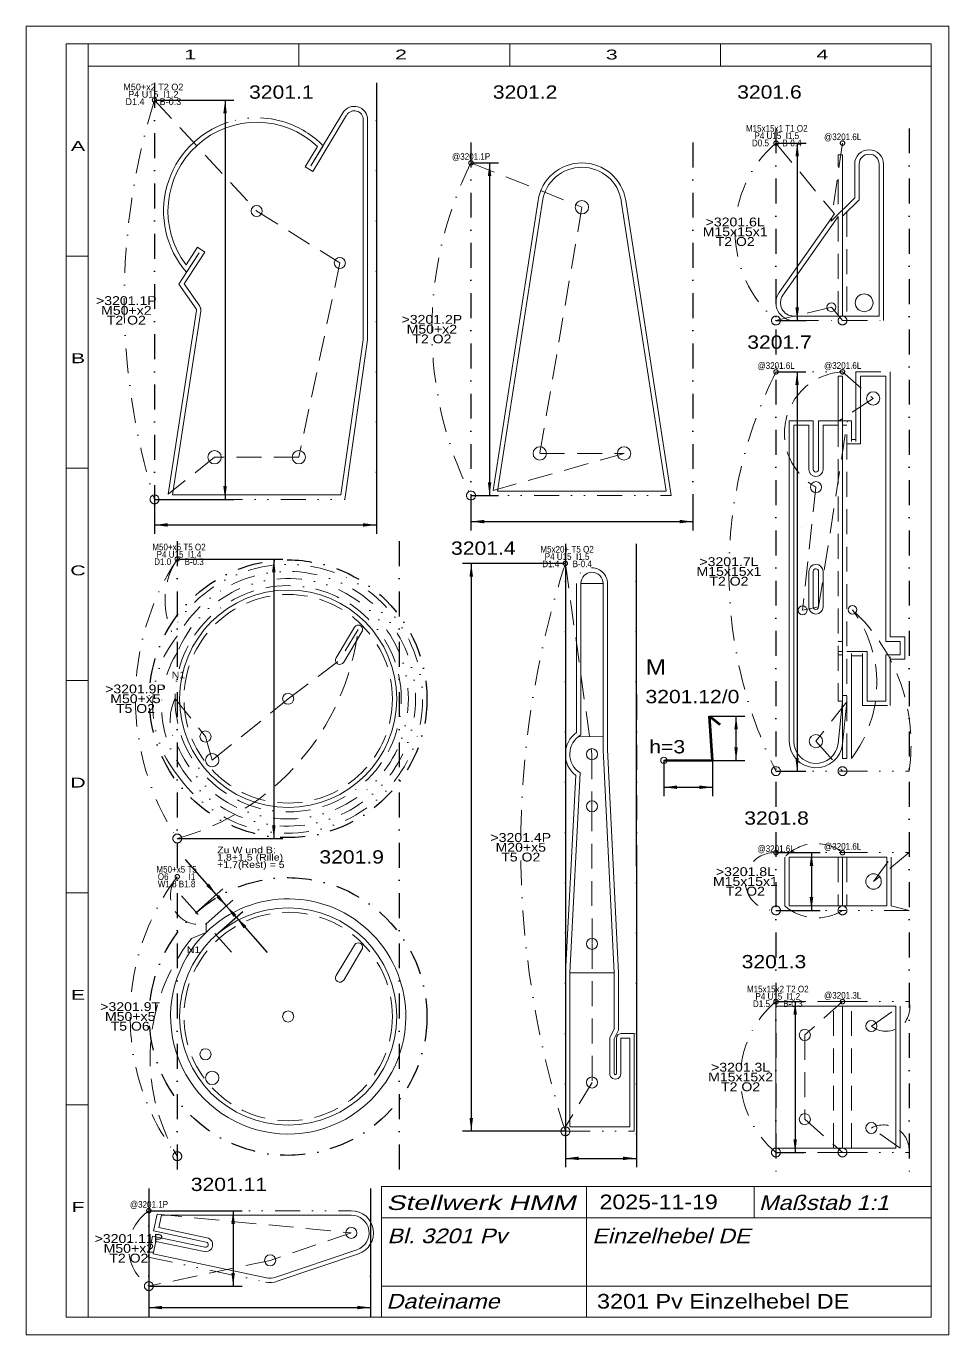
# Model space of a CAD drawing. Extents: x 1 to 449, y 1 to 296.
# Drawn here: x 1 to 209, y 1 to 296 of the extents above; entities that cross this region are included whole.
import ezdxf
from ezdxf.enums import TextEntityAlignment as Align

# ---------------------------------------------------------------- set-up
doc = ezdxf.new("R2010")
doc.units = 0
doc.header["$LTSCALE"] = 11.230064
for name, pattern in [('BORDER', [1.75, 0.5, -0.25, 0.5, -0.25, 0, -0.25]), ('DASHDOT', [1, 0.5, -0.25, 0, -0.25]), ('DASHED', [0.75, 0.5, -0.25]), ('DIVIDE', [1.25, 0.5, -0.25, 0, -0.25, 0, -0.25]), ('PHANTOM', [2.5, 1.25, -0.25, 0.25, -0.25, 0.25, -0.25])]:
    doc.linetypes.add(name, pattern=pattern)
for name, color, linetype, lineweight in [('3201_1-3HEBELBOCK', 7, 'CONTINUOUS', 18), ('3201_11 WINKELHEBEL', 190, 'CONTINUOUS', 18), ('3201_11P', 30, 'CONTINUOUS', 0), ('3201_1P', 30, 'CONTINUOUS', 0), ('3201_2P', 30, 'CONTINUOUS', 0), ('3201_3L', 30, 'CONTINUOUS', 0), ('3201_3R', 14, 'CONTINUOUS', 0), ('3201_4 HEBELEISEN', 5, 'CONTINUOUS', 18), ('3201_4P', 30, 'CONTINUOUS', 0), ('3201_6 HANDFALLE', 30, 'CONTINUOUS', 18), ('3201_6L', 30, 'CONTINUOUS', 0), ('3201_6R', 14, 'CONTINUOUS', 0), ('3201_7 HEBELKLINKE', 171, 'CONTINUOUS', 18), ('3201_7L', 30, 'CONTINUOUS', 0), ('3201_7R', 14, 'CONTINUOUS', 0), ('3201_8 HEBELSCHILDCHEN', 16, 'CONTINUOUS', 18), ('3201_8L', 30, 'CONTINUOUS', 0), ('3201_8R', 14, 'CONTINUOUS', 0), ('3201_9 HEBELROLLE', 134, 'CONTINUOUS', 18), ('3201_9P', 30, 'CONTINUOUS', 0), ('3201_9T', 14, 'CONTINUOUS', 0), ('3201__ EINZELHEBEL DE', 6, 'DASHDOT', 0), ('_TEMP', 7, 'CONTINUOUS', 50), ('BEMASSUNG', 7, 'CONTINUOUS', 25), ('BESCHRIFTUNG', 7, 'CONTINUOUS', 25), ('MASSGRENZEN', 172, 'CONTINUOUS', 25), ('MASSLINIEN', 172, 'CONTINUOUS', 25), ('MASSTEXTE', 212, 'CONTINUOUS', 25), ('MITTELLINIEN', 5, 'DASHDOT', 25), ('STANDARD', 7, 'CONTINUOUS', 0)]:
    doc.layers.add(name, color=color, linetype=linetype, lineweight=lineweight)
doc.styles.add('Arial', font='arial.ttf')

# ---------------------------------------------------------------- blocks, each defined once
blk = doc.blocks.new('D356420864')
at = {"layer": 'MASSGRENZEN'}
for points in [[(29.94, 183.57), (32.91, 183.96), (32.91, 183.18)], [(79.94, 183.57), (76.96, 183.18), (76.96, 183.96)]]:
    blk.add_solid(points, dxfattribs=at)
at = {"layer": 'MASSLINIEN', "color": 172}
for p, q in [((79.94, 278.19), (79.94, 181.57)), ((29.94, 189.33), (29.94, 181.57)), ((29.94, 183.57), (79.94, 183.57))]:
    blk.add_line(p, q, dxfattribs=at)
blk = doc.blocks.new('D334145792')
at = {"layer": 'MASSGRENZEN'}
for points in [[(101.28, 184.32), (104.25, 184.71), (104.25, 183.93)], [(151.28, 184.32), (148.3, 183.93), (148.3, 184.71)]]:
    blk.add_solid(points, dxfattribs=at)
at = {"layer": 'MASSLINIEN', "color": 172}
for p, q in [((101.28, 190.19), (101.28, 182.32)), ((151.28, 190.19), (151.28, 182.32)), ((101.28, 184.32), (151.28, 184.32))]:
    blk.add_line(p, q, dxfattribs=at)
blk = doc.blocks.new('D356563712')
at = {"layer": 'MASSGRENZEN'}
for points in [[(122.56, 40.78), (125.53, 41.17), (125.53, 40.39)], [(138.56, 40.78), (135.58, 40.39), (135.58, 41.17)]]:
    blk.add_solid(points, dxfattribs=at)
at = {"layer": 'MASSLINIEN', "color": 172}
for p, q in [((122.55, 174.33), (122.56, 38.78)), ((138.55, 174.33), (138.56, 38.78)), ((122.56, 40.78), (138.56, 40.78))]:
    blk.add_line(p, q, dxfattribs=at)
blk = doc.blocks.new('D356563456')
at = {"layer": 'MASSGRENZEN'}
for points in [[(28.66, 7.15), (31.63, 7.54), (31.63, 6.76)], [(78.66, 7.15), (75.68, 6.76), (75.68, 7.54)]]:
    blk.add_solid(points, dxfattribs=at)
at = {"layer": 'MASSLINIEN', "color": 172}
for p, q in [((28.66, 28.98), (28.66, 5.15)), ((78.66, 28.98), (78.66, 5.15)), ((28.66, 7.15), (78.66, 7.15))]:
    blk.add_line(p, q, dxfattribs=at)
blk = doc.blocks.new('D356563200')
at = {"layer": 'MASSGRENZEN'}
for points in [[(43.87, 100.22), (41.61, 102.19), (42.2, 102.71)], [(46.12, 97.67), (48.38, 95.69), (47.79, 95.18)]]:
    blk.add_solid(points, dxfattribs=at)
at = {"layer": 'MASSLINIEN', "color": 172}
for p, q in [((43.87, 100.22), (36.9, 108.12)), ((39.35, 96.23), (45.37, 101.54)), ((41.6, 93.68), (47.62, 98.99)), ((43.87, 100.22), (46.12, 97.67)), ((46.12, 97.67), (50.11, 93.14))]:
    blk.add_line(p, q, dxfattribs=at)
blk = doc.blocks.new('D356562944')
at = {"layer": 'MASSGRENZEN'}
for points in [[(46.12, 97.67), (43.86, 99.64), (44.45, 100.16)], [(48.37, 95.12), (50.63, 93.14), (50.04, 92.63)]]:
    blk.add_solid(points, dxfattribs=at)
at = {"layer": 'MASSLINIEN', "color": 172}
for p, q in [((46.12, 97.67), (42.12, 102.19)), ((41.6, 93.68), (47.62, 98.99)), ((46.12, 97.67), (48.37, 95.12)), ((43.85, 91.13), (49.87, 96.44)), ((48.37, 95.12), (55.34, 87.21))]:
    blk.add_line(p, q, dxfattribs=at)
blk = doc.blocks.new('D356562688')
at = {"layer": 'MASSGRENZEN'}
for points in [[(45.84, 279.33), (46.23, 276.35), (45.45, 276.35)], [(45.84, 189.33), (45.45, 192.31), (46.23, 192.31)]]:
    blk.add_solid(points, dxfattribs=at)
at = {"layer": 'MASSLINIEN', "color": 172}
for p, q in [((29.94, 279.33), (47.84, 279.33)), ((45.84, 279.33), (45.84, 189.33)), ((29.94, 189.33), (47.84, 189.33))]:
    blk.add_line(p, q, dxfattribs=at)
blk = doc.blocks.new('D356562432')
at = {"layer": 'MASSGRENZEN'}
for points in [[(105.47, 265.19), (105.86, 262.22), (105.08, 262.22)], [(105.47, 190.19), (105.08, 193.16), (105.86, 193.16)]]:
    blk.add_solid(points, dxfattribs=at)
at = {"layer": 'MASSLINIEN', "color": 172}
for p, q in [((101.28, 265.19), (107.47, 265.19)), ((105.47, 265.19), (105.47, 190.19)), ((101.28, 190.19), (107.47, 190.19))]:
    blk.add_line(p, q, dxfattribs=at)
blk = doc.blocks.new('D356562176')
at = {"layer": 'MASSGRENZEN'}
for points in [[(174.82, 269.63), (175.21, 266.66), (174.43, 266.66)], [(174.82, 229.64), (174.43, 232.61), (175.21, 232.61)]]:
    blk.add_solid(points, dxfattribs=at)
at = {"layer": 'MASSLINIEN', "color": 172}
for p, q in [((170.03, 269.63), (176.82, 269.63)), ((174.82, 269.63), (174.82, 229.64)), ((170.03, 229.64), (176.82, 229.64))]:
    blk.add_line(p, q, dxfattribs=at)
blk = doc.blocks.new('D356561920')
at = {"layer": 'MASSGRENZEN'}
for points in [[(174.79, 218.07), (175.18, 215.1), (174.4, 215.1)], [(174.79, 128.07), (174.4, 131.05), (175.18, 131.05)]]:
    blk.add_solid(points, dxfattribs=at)
at = {"layer": 'MASSLINIEN', "color": 172}
for p, q in [((170.03, 218.07), (176.79, 218.07)), ((174.79, 218.07), (174.79, 128.07)), ((170.03, 128.07), (176.79, 128.07))]:
    blk.add_line(p, q, dxfattribs=at)
blk = doc.blocks.new('D356561664')
at = {"layer": 'MASSGRENZEN'}
for points in [[(101.34, 174.89), (101.73, 171.91), (100.95, 171.91)], [(101.34, 46.89), (100.95, 49.86), (101.73, 49.86)]]:
    blk.add_solid(points, dxfattribs=at)
at = {"layer": 'MASSLINIEN', "color": 172}
for p, q in [((122.55, 174.89), (99.34, 174.89)), ((101.34, 174.89), (101.34, 46.89)), ((122.56, 46.89), (99.34, 46.89))]:
    blk.add_line(p, q, dxfattribs=at)
blk = doc.blocks.new('D356561408')
at = {"layer": 'MASSGRENZEN'}
for points in [[(178.03, 109.69), (178.43, 106.71), (177.64, 106.71)], [(178.03, 96.68), (177.64, 99.66), (178.43, 99.66)]]:
    blk.add_solid(points, dxfattribs=at)
at = {"layer": 'MASSLINIEN', "color": 172}
for p, q in [((170.03, 109.69), (180.03, 109.69)), ((178.03, 109.69), (178.03, 96.68)), ((170.03, 96.68), (180.03, 96.68))]:
    blk.add_line(p, q, dxfattribs=at)
blk = doc.blocks.new('D356561152')
at = {"layer": 'MASSGRENZEN'}
for points in [[(174.36, 76.11), (174.75, 73.14), (173.97, 73.14)], [(174.36, 42.11), (173.97, 45.08), (174.75, 45.08)]]:
    blk.add_solid(points, dxfattribs=at)
at = {"layer": 'MASSLINIEN', "color": 172}
for p, q in [((170.03, 76.11), (176.36, 76.11)), ((174.36, 76.11), (174.36, 42.11)), ((170.03, 42.11), (176.36, 42.11))]:
    blk.add_line(p, q, dxfattribs=at)
blk = doc.blocks.new('D356560896')
at = {"layer": 'MASSGRENZEN'}
for points in [[(56.83, 175.88), (57.22, 172.9), (56.44, 172.9)], [(56.83, 112.88), (56.44, 115.85), (57.22, 115.85)]]:
    blk.add_solid(points, dxfattribs=at)
at = {"layer": 'MASSLINIEN', "color": 172}
for p, q in [((35.06, 175.88), (58.83, 175.88)), ((56.83, 175.88), (56.83, 112.88)), ((35.06, 112.88), (58.83, 112.88))]:
    blk.add_line(p, q, dxfattribs=at)
blk = doc.blocks.new('D356560640')
at = {"layer": 'MASSGRENZEN'}
for points in [[(47.66, 28.98), (48.05, 26), (47.27, 26)], [(47.66, 11.98), (47.27, 14.95), (48.05, 14.95)]]:
    blk.add_solid(points, dxfattribs=at)
at = {"layer": 'MASSLINIEN', "color": 172}
for p, q in [((28.66, 28.98), (49.66, 28.98)), ((47.66, 28.98), (47.66, 11.98)), ((28.66, 11.98), (49.66, 11.98))]:
    blk.add_line(p, q, dxfattribs=at)
blk = doc.blocks.new('D356417536')
at = {"layer": 'MASSGRENZEN'}
for points in [[(144.75, 124.44), (147.73, 124.83), (147.73, 124.05)], [(155.76, 124.44), (152.78, 124.05), (152.78, 124.83)]]:
    blk.add_solid(points, dxfattribs=at)
at = {"layer": 'MASSLINIEN', "color": 172}
for p, q in [((144.75, 130.53), (144.75, 122.44)), ((155.76, 130.46), (155.76, 122.44)), ((144.75, 124.44), (155.76, 124.44))]:
    blk.add_line(p, q, dxfattribs=at)
blk = doc.blocks.new('D401687040')
at = {"layer": 'MASSGRENZEN'}
for points in [[(161.04, 140.45), (161.43, 137.48), (160.65, 137.48)], [(161.04, 130.46), (160.65, 133.43), (161.43, 133.43)]]:
    blk.add_solid(points, dxfattribs=at)
at = {"layer": 'MASSLINIEN', "color": 172}
for p, q in [((155.04, 140.45), (163.04, 140.45)), ((161.04, 130.46), (161.04, 140.45)), ((155.76, 130.46), (163.04, 130.46))]:
    blk.add_line(p, q, dxfattribs=at)

msp = doc.modelspace()

# ---------------------------------------------------------------- linework, layer by layer
at = {"layer": '3201_1-3HEBELBOCK'}
for p, q in [((65.6, 263.23), (73.25, 275.96)), ((76.97, 225.33), (76.97, 274.93)), ((63.89, 264.26), (66.67, 268.9)), ((65.6, 263.23), (63.89, 264.26)), ((107.28, 191.19), (117.38, 256.56)), ((145.28, 191.19), (135.17, 256.56)), ((41.28, 245.07), (36.62, 237.89)), ((39.61, 246.16), (37.05, 242.22)), ((39.61, 246.16), (41.28, 245.07)), ((36.62, 237.89), (40.12, 232.87)), ((33.97, 190.33), (40.37, 231.78)), ((71.97, 190.33), (76.97, 225.33)), ((33.97, 190.33), (71.97, 190.33)), ((107.28, 191.19), (145.28, 191.19)), ((170.03, 43.11), (170.03, 75.11)), ((170.03, 75.11), (197.03, 75.11)), ((185.03, 43.11), (185.03, 75.11)), ((197.03, 43.11), (197.03, 75.11)), ((197.03, 43.11), (170.03, 43.11))]:
    msp.add_line(p, q, dxfattribs=at)
at = {"layer": '3201_1-3HEBELBOCK', "linetype": 'DASHED'}
for p, q in [((183.03, 43.11), (183.03, 75.11)), ((187.03, 43.11), (187.03, 75.11))]:
    msp.add_line(p, q, dxfattribs=at)
at = {"layer": '3201_1-3HEBELBOCK'}
for centre, radius, start, end in [((74.97, 274.93), 2, 0, 149.0006), ((52.97, 254.33), 20, 46.7308, 217.276), ((126.28, 255.19), 9, 8.7872, 171.2128), ((38.89, 232.01), 1.5, 351.2128, 394.8609)]:
    msp.add_arc(centre, radius, start, end, dxfattribs=at)
at = {"layer": '3201_11 WINKELHEBEL'}
for p, q in [((30.91, 25.2), (31.5, 27.98)), ((31.5, 27.98), (74.3, 27.98)), ((30.91, 25.2), (41.76, 22.9)), ((29.66, 19.29), (30.24, 22.07)), ((30.24, 22.07), (41.1, 19.77)), ((29.66, 19.29), (55.17, 13.88)), ((57.28, 14), (75.58, 20.19))]:
    msp.add_line(p, q, dxfattribs=at)
for centre, radius, start, end in [((74.3, 23.98), 4, 288.6701, 450), ((41.43, 21.33), 1.6, 258.0237, 438.0237), ((56, 17.79), 4, 258.0237, 288.6701)]:
    msp.add_arc(centre, radius, start, end, dxfattribs=at)
at = {"layer": '3201_11P', "linetype": 'DIVIDE'}
for p, q in [((28.66, 28.98), (74.3, 28.98)), ((28.47, 18.52), (54.96, 12.9))]:
    msp.add_line(p, q, dxfattribs=at)
at = {"layer": '3201_11P'}
for p, q in [((29.72, 24.43), (30.52, 28.19)), ((29.72, 24.43), (41.55, 21.92)), ((28.47, 18.52), (29.47, 23.25)), ((29.47, 23.25), (41.3, 20.74)), ((57.6, 13.06), (75.9, 19.24))]:
    msp.add_line(p, q, dxfattribs=at)
at = {"layer": '3201_11P', "linetype": 'DASHED'}
for p, q in [((30.52, 28.19), (74.3, 23.98)), ((74.3, 23.98), (56, 17.79)), ((56, 17.79), (28.66, 11.98))]:
    msp.add_line(p, q, dxfattribs=at)
at = {"layer": '3201_11P', "linetype": 'PHANTOM'}
for centre, radius in [((28.66, 28.98), 0.5), ((28.66, 11.98), 1)]:
    msp.add_circle(centre, radius, dxfattribs=at)
at = {"layer": '3201_11P'}
for centre in [(74.3, 23.98), (56, 17.79)]:
    msp.add_circle(centre, 1.25, dxfattribs=at)
for centre, radius, start, end in [((74.3, 23.98), 5, 288.6701, 450), ((41.43, 21.33), 0.6, 258.0237, 438.0237), ((56, 17.79), 5, 258.0237, 288.6701)]:
    msp.add_arc(centre, radius, start, end, dxfattribs=at)
at = {"layer": '3201_1P', "linetype": 'DASHED'}
for p, q in [((29.94, 279.33), (52.97, 254.33)), ((52.97, 254.33), (71.71, 242.62)), ((71.71, 242.62), (62.47, 198.83)), ((43.47, 198.83), (32.98, 190.49)), ((62.47, 198.83), (43.47, 198.83))]:
    msp.add_line(p, q, dxfattribs=at)
at = {"layer": '3201_1P'}
for p, q in [((65.19, 264.49), (72.39, 276.48)), ((77.97, 225.26), (77.97, 274.93)), ((39.97, 244.88), (35.42, 237.87)), ((35.42, 237.87), (39.3, 232.29)), ((32.98, 190.49), (39.38, 231.93)), ((72.83, 189.33), (77.97, 225.26))]:
    msp.add_line(p, q, dxfattribs=at)
at = {"layer": '3201_1P', "color": 5}
for p, q in [((65.19, 264.49), (67.94, 269.06)), ((39.97, 244.88), (37.14, 240.53))]:
    msp.add_line(p, q, dxfattribs=at)
at = {"layer": '3201_1P', "linetype": 'DIVIDE'}
msp.add_line((29.94, 189.33), (72.83, 189.33), dxfattribs=at)
at = {"layer": '3201_1P', "linetype": 'PHANTOM'}
for centre, radius in [((29.94, 279.33), 0.5), ((29.94, 189.33), 1)]:
    msp.add_circle(centre, radius, dxfattribs=at)
at = {"layer": '3201_1P'}
for centre, radius in [((52.97, 254.33), 1.25), ((71.71, 242.62), 1.25), ((43.47, 198.83), 1.5), ((62.47, 198.83), 1.5)]:
    msp.add_circle(centre, radius, dxfattribs=at)
for centre, radius, start, end in [((74.97, 274.93), 3, 0, 149.0006), ((52.97, 254.33), 21, 107.7528, 221.1095), ((52.97, 254.33), 21, 44.5231, 72.2472)]:
    msp.add_arc(centre, radius, start, end, dxfattribs=at)
at = {"layer": '3201_1P', "linetype": 'DIVIDE'}
msp.add_arc((52.97, 254.33), 21, 72.2472, 107.7528, dxfattribs=at)
at = {"layer": '3201_1P', "linetype": 'DASHED'}
msp.add_arc((38.89, 232.01), 0.5, 351.2128, 394.8609, dxfattribs=at)
at = {"layer": '3201_2P', "linetype": 'DASHED'}
for p, q in [((101.28, 265.19), (126.28, 255.19)), ((126.28, 255.19), (116.78, 199.69)), ((135.78, 199.69), (106.29, 191.34)), ((116.78, 199.69), (135.78, 199.69))]:
    msp.add_line(p, q, dxfattribs=at)
at = {"layer": '3201_2P'}
for p, q in [((106.29, 191.34), (116.39, 256.72)), ((146.44, 190.19), (136.16, 256.72))]:
    msp.add_line(p, q, dxfattribs=at)
at = {"layer": '3201_2P', "linetype": 'DIVIDE'}
msp.add_line((101.28, 190.19), (146.44, 190.19), dxfattribs=at)
at = {"layer": '3201_2P', "linetype": 'PHANTOM'}
for centre, radius in [((101.28, 265.19), 0.5), ((101.28, 190.19), 1)]:
    msp.add_circle(centre, radius, dxfattribs=at)
at = {"layer": '3201_2P'}
for centre in [(126.28, 255.19), (116.78, 199.69), (135.78, 199.69)]:
    msp.add_circle(centre, 1.5, dxfattribs=at)
msp.add_arc((126.28, 255.19), 10, 8.7872, 171.2128, dxfattribs=at)
at = {"layer": '3201_3L', "linetype": 'DIVIDE'}
for p, q in [((185.03, 76.11), (170.03, 76.11)), ((185.03, 42.11), (170.03, 42.11))]:
    msp.add_line(p, q, dxfattribs=at)
at = {"layer": '3201_3L', "linetype": 'DASHED'}
for p, q in [((185.03, 76.11), (176.53, 68.61)), ((176.53, 68.61), (176.53, 49.61)), ((176.53, 49.61), (185.03, 42.11))]:
    msp.add_line(p, q, dxfattribs=at)
at = {"layer": '3201_3L', "linetype": 'PHANTOM'}
for centre, radius in [((170.03, 76.11), 0.5), ((170.03, 42.11), 1)]:
    msp.add_circle(centre, radius, dxfattribs=at)
at = {"layer": '3201_3L'}
for centre in [(176.53, 68.61), (176.53, 49.61)]:
    msp.add_circle(centre, 1.25, dxfattribs=at)
at = {"layer": '3201_3R', "linetype": 'DIVIDE'}
for p, q in [((185.03, 76.11), (200.03, 76.11)), ((185.03, 42.11), (200.03, 42.11))]:
    msp.add_line(p, q, dxfattribs=at)
at = {"layer": '3201_3R', "linetype": 'DASHED'}
for p, q in [((191.53, 70.61), (198.03, 75.11)), ((198.03, 43.11), (191.53, 47.61))]:
    msp.add_line(p, q, dxfattribs=at)
at = {"layer": '3201_3R'}
msp.add_line((198.03, 43.11), (198.03, 75.11), dxfattribs=at)
at = {"layer": '3201_3R', "linetype": 'PHANTOM'}
for centre, radius in [((185.03, 76.11), 0.5), ((185.03, 42.11), 1)]:
    msp.add_circle(centre, radius, dxfattribs=at)
at = {"layer": '3201_3R'}
for centre in [(191.53, 70.61), (191.53, 47.61)]:
    msp.add_circle(centre, 1.25, dxfattribs=at)
at = {"layer": '3201_3R', "linetype": 'DASHED'}
for centre, radius, start, end in [((194.88, 74.75), 5.33, 231.0781, 374.7324), ((194.3, 42.56), 5.76, 355.5186, 478.671)]:
    msp.add_arc(centre, radius, start, end, dxfattribs=at)
at = {"layer": '3201_4 HEBELEISEN'}
for p, q in [((126.05, 136.22), (126.05, 170.39)), ((126.05, 170.39), (131.05, 170.39)), ((131.05, 132.89), (131.05, 170.39)), ((131.05, 135.89), (125.42, 135.78)), ((131.05, 132.89), (133.56, 82.57)), ((125.9, 127.65), (123.56, 82.57)), ((123.56, 82.57), (133.56, 82.57)), ((123.56, 47.89), (123.56, 82.57)), ((133.56, 82.57), (133.56, 69.9)), ((132.56, 67.89), (132.56, 59.89)), ((133.56, 69.9), (132.66, 68.19)), ((135.06, 67.89), (135.06, 59.89)), ((135.06, 67.89), (137.06, 67.89)), ((137.06, 67.89), (137.06, 47.89)), ((123.56, 47.89), (137.06, 47.89))]:
    msp.add_line(p, q, dxfattribs=at)
for centre, radius, start, end in [((128.55, 170.39), 2.5, 0.0006, 180.0006), ((128.55, 131.89), 5, 120.0006, 237.992), ((133.56, 67.72), 1.01, 152.2417, 170.4356), ((133.81, 59.89), 1.25, 180.0006, 360.0006)]:
    msp.add_arc(centre, radius, start, end, dxfattribs=at)
at = {"layer": '3201_4P', "linetype": 'DASHED'}
for p, q in [((122.55, 174.89), (128.55, 131.89)), ((128.55, 131.89), (128.55, 120.14)), ((128.55, 120.14), (128.56, 89.14)), ((128.56, 89.14), (128.56, 57.89)), ((128.56, 57.89), (122.56, 47.89))]:
    msp.add_line(p, q, dxfattribs=at)
at = {"layer": '3201_4P'}
for p, q in [((125.05, 136.76), (125.05, 170.39)), ((132.05, 132.92), (132.05, 170.39)), ((132.05, 132.92), (134.56, 82.59)), ((124.88, 127.15), (122.56, 82.59)), ((122.56, 47.89), (122.56, 82.59)), ((134.56, 82.59), (134.56, 69.65)), ((134.56, 69.65), (133.56, 67.75)), ((134.06, 67.89), (134.06, 59.89)), ((135.06, 68.89), (138.06, 68.89)), ((138.06, 68.89), (138.06, 46.89)), ((133.56, 67.75), (133.56, 59.89))]:
    msp.add_line(p, q, dxfattribs=at)
at = {"layer": '3201_4P', "linetype": 'DIVIDE'}
msp.add_line((122.56, 46.89), (138.06, 46.89), dxfattribs=at)
at = {"layer": '3201_4P', "linetype": 'PHANTOM'}
for centre, radius in [((122.55, 174.89), 0.5), ((122.56, 46.89), 1)]:
    msp.add_circle(centre, radius, dxfattribs=at)
at = {"layer": '3201_4P'}
for centre in [(128.55, 131.89), (128.55, 120.14), (128.56, 89.14), (128.56, 57.89)]:
    msp.add_circle(centre, 1.25, dxfattribs=at)
at = {"layer": '3201_4P', "linetype": 'DIVIDE'}
msp.add_arc((128.55, 170.39), 3.5, 0.0006, 180.0006, dxfattribs=at)
at = {"layer": '3201_4P'}
for centre, radius, start, end in [((128.55, 131.89), 6, 125.6859, 232.1975), ((135.06, 67.89), 1, 90.0006, 180.0006), ((133.81, 59.89), 0.25, 180.0006, 360.0006)]:
    msp.add_arc(centre, radius, start, end, dxfattribs=at)
at = {"layer": '3201_6 HANDFALLE', "linetype": 'DASHED'}
for p, q in [((184.03, 230.64), (184.04, 266.96)), ((186.03, 254.14), (186.03, 230.64))]:
    msp.add_line(p, q, dxfattribs=at)
at = {"layer": '3201_6 HANDFALLE'}
for p, q in [((184.04, 266.96), (185.03, 266.96)), ((185.03, 266.96), (185.03, 230.64)), ((188.78, 264.89), (188.78, 256.89)), ((193.28, 264.89), (193.28, 230.64)), ((185.03, 253.14), (188.78, 256.89)), ((171.58, 235.36), (184.03, 253.08)), ((185.03, 253.14), (185.03, 230.64)), ((174.03, 230.64), (185.03, 230.64)), ((185.03, 230.64), (193.28, 230.64))]:
    msp.add_line(p, q, dxfattribs=at)
msp.add_circle((189.91, 233.64), 2, dxfattribs=at)
for centre, radius, start, end in [((191.03, 264.89), 2.25, 0, 180), ((174.03, 233.64), 3, 144.9003, 269.9945)]:
    msp.add_arc(centre, radius, start, end, dxfattribs=at)
at = {"layer": '3201_6L', "linetype": 'DASHED'}
for p, q in [((170.03, 269.63), (183.22, 253.66)), ((182.53, 232.64), (170.03, 229.64)), ((185.03, 229.64), (182.53, 232.64))]:
    msp.add_line(p, q, dxfattribs=at)
at = {"layer": '3201_6L'}
msp.add_line((170.76, 235.94), (183.22, 253.66), dxfattribs=at)
at = {"layer": '3201_6L', "linetype": 'DIVIDE'}
msp.add_line((174.03, 229.64), (185.03, 229.64), dxfattribs=at)
at = {"layer": '3201_6L', "linetype": 'PHANTOM'}
for centre, radius in [((170.03, 269.63), 0.5), ((170.03, 229.64), 1)]:
    msp.add_circle(centre, radius, dxfattribs=at)
at = {"layer": '3201_6L'}
msp.add_circle((182.53, 232.64), 1, dxfattribs=at)
msp.add_arc((174.03, 233.64), 4, 144.9003, 269.9945, dxfattribs=at)
at = {"layer": '3201_6R', "linetype": 'DASHED'}
msp.add_line((185.03, 269.63), (182.49, 252.01), dxfattribs=at)
at = {"layer": '3201_6R'}
for p, q in [((187.78, 264.89), (187.78, 257.3)), ((194.28, 264.89), (194.28, 229.64)), ((182.49, 252.01), (187.78, 257.3))]:
    msp.add_line(p, q, dxfattribs=at)
at = {"layer": '3201_6R', "linetype": 'DIVIDE'}
msp.add_line((185.03, 229.64), (194.28, 229.64), dxfattribs=at)
at = {"layer": '3201_6R', "linetype": 'PHANTOM'}
for centre, radius in [((185.03, 269.63), 0.5), ((185.03, 229.64), 1)]:
    msp.add_circle(centre, radius, dxfattribs=at)
at = {"layer": '3201_6R'}
msp.add_arc((191.03, 264.89), 3.25, 0, 180, dxfattribs=at)
at = {"layer": '3201_7 HEBELKLINKE'}
for p, q in [((184.03, 217.07), (185.03, 217.07)), ((184.03, 206.82), (184.03, 217.07)), ((185.03, 143.83), (185.03, 217.07)), ((189.06, 201.85), (189.06, 217.07)), ((189.06, 217.07), (194.81, 217.07)), ((194.81, 157.32), (194.81, 217.07)), ((177.44, 206.07), (174.03, 206.07)), ((174.03, 206.07), (174.03, 134.83)), ((177.44, 196.08), (177.44, 206.07)), ((180.64, 206.07), (184.03, 206.07)), ((180.64, 196.08), (180.64, 206.07)), ((185.03, 206.07), (185.03, 130.94)), ((186.03, 206.07), (185.03, 206.07)), ((189.06, 201.85), (186.03, 201.85)), ((177.44, 165.08), (177.44, 173.08)), ((180.64, 173.08), (180.64, 165.08)), ((194.81, 157.32), (198.06, 157.32)), ((198.06, 157.32), (198.06, 154.32)), ((184.03, 155.07), (185.03, 155.07)), ((186.03, 155.07), (190.56, 155.07)), ((190.56, 143.86), (190.56, 155.07)), ((194.81, 143.86), (194.81, 154.32)), ((198.06, 154.32), (194.81, 154.32)), ((185.03, 145.09), (186.03, 145.09)), ((185.03, 143.83), (184.02, 134.3)), ((190.56, 143.86), (194.81, 143.86)), ((185.03, 130.94), (186.03, 130.94))]:
    msp.add_line(p, q, dxfattribs=at)
at = {"layer": '3201_7 HEBELKLINKE', "linetype": 'DASHED'}
for p, q in [((184.03, 206.82), (184.03, 143.83)), ((186.03, 130.94), (186.03, 206.07)), ((184.03, 157.32), (185.03, 157.32)), ((184.03, 154.32), (185.03, 154.32)), ((184.03, 143.83), (185.03, 143.83))]:
    msp.add_line(p, q, dxfattribs=at)
at = {"layer": '3201_7 HEBELKLINKE', "color": 175, "lineweight": 100}
for p, q in [((155.76, 130.46), (155.04, 140.45)), ((155.04, 140.45), (157.39, 138.55)), ((144.96, 130.53), (155.76, 130.46))]:
    msp.add_line(p, q, dxfattribs=at)
at = {"layer": '3201_7 HEBELKLINKE'}
msp.add_circle((144.75, 130.53), 0.7, dxfattribs=at)
for centre, radius, start, end in [((179.04, 196.08), 1.6, 179.9712, 359.9712), ((180.04, 185.83), 5, 213.805, 213.8092), ((179.04, 173.08), 1.6, 0.03, 180.03), ((179.04, 165.08), 1.6, 180.03, 360.03), ((179.04, 134.83), 5.01, 180.0006, 353.915)]:
    msp.add_arc(centre, radius, start, end, dxfattribs=at)
at = {"layer": '3201_7L', "linetype": 'DIVIDE'}
for p, q in [((170.03, 218.07), (185.03, 218.07)), ((170.03, 128.07), (185.03, 128.07))]:
    msp.add_line(p, q, dxfattribs=at)
at = {"layer": '3201_7L'}
for p, q in [((173.03, 207.07), (173.03, 134.83)), ((178.44, 207.07), (173.03, 207.07)), ((178.44, 196.08), (178.44, 207.07)), ((179.64, 196.08), (179.64, 207.07)), ((179.64, 207.07), (186.14, 207.07)), ((178.44, 165.08), (178.44, 173.13)), ((179.64, 173.08), (179.64, 165.08)), ((186.03, 143.72), (185.01, 134.19))]:
    msp.add_line(p, q, dxfattribs=at)
at = {"layer": '3201_7L', "linetype": 'DASHED'}
for p, q in [((179.64, 165.08), (186.14, 207.07)), ((179.04, 192.08), (176.03, 164.33)), ((176.03, 164.33), (179.64, 165.08)), ((186.03, 143.72), (179.04, 134.83)), ((179.04, 134.83), (185.03, 128.07))]:
    msp.add_line(p, q, dxfattribs=at)
at = {"layer": '3201_7L', "linetype": 'PHANTOM'}
for centre, radius in [((170.03, 218.07), 0.5), ((170.03, 128.07), 1)]:
    msp.add_circle(centre, radius, dxfattribs=at)
at = {"layer": '3201_7L'}
for centre, radius in [((179.04, 192.08), 1.25), ((176.03, 164.33), 1), ((179.04, 134.83), 1.5)]:
    msp.add_circle(centre, radius, dxfattribs=at)
at = {"layer": '3201_7L', "linetype": 'DASHED'}
msp.add_arc((185.84, 204.2), 13.9, 93.3169, 240.7067, dxfattribs=at)
at = {"layer": '3201_7L'}
for centre, radius, start, end in [((179.04, 196.08), 0.6, 179.9712, 359.9712), ((179.04, 173.08), 0.6, 0.0006, 174.6687), ((179.04, 165.08), 0.6, 180.1034, 360.1034), ((179.04, 134.83), 6.01, 180.0006, 353.915)]:
    msp.add_arc(centre, radius, start, end, dxfattribs=at)
at = {"layer": '3201_7R', "linetype": 'DASHED'}
for p, q in [((185.03, 218.07), (191.94, 212.08)), ((191.94, 212.08), (184.31, 207.07))]:
    msp.add_line(p, q, dxfattribs=at)
at = {"layer": '3201_7R'}
for p, q in [((188.06, 202.35), (188.06, 218.07)), ((195.81, 158.32), (195.81, 218.07)), ((187.03, 207.07), (184.31, 207.07)), ((187.03, 202.35), (187.03, 207.07)), ((188.06, 202.85), (187.03, 202.85)), ((195.81, 158.32), (199.06, 158.32)), ((199.06, 158.32), (199.06, 153.32)), ((187.03, 130.94), (187.03, 154.57)), ((187.03, 154.07), (189.56, 154.07)), ((189.56, 142.86), (189.56, 154.57)), ((195.81, 142.86), (195.81, 153.82)), ((199.06, 153.32), (195.81, 153.32))]:
    msp.add_line(p, q, dxfattribs=at)
at = {"layer": '3201_7R', "linetype": 'DIVIDE'}
for p, q in [((188.06, 218.07), (195.81, 218.07)), ((189.56, 142.86), (195.81, 142.86)), ((185.03, 128.07), (200.03, 128.07))]:
    msp.add_line(p, q, dxfattribs=at)
at = {"layer": '3201_7R', "color": 5}
for p, q in [((187.03, 202.35), (187.03, 202.85)), ((188.06, 202.35), (188.06, 202.85)), ((187.03, 154.07), (187.03, 154.57)), ((189.56, 154.07), (189.56, 154.57)), ((195.81, 153.32), (195.81, 153.82))]:
    msp.add_line(p, q, dxfattribs=at)
at = {"layer": '3201_7R', "linetype": 'PHANTOM'}
for centre, radius in [((185.03, 218.07), 0.5), ((185.03, 128.07), 1)]:
    msp.add_circle(centre, radius, dxfattribs=at)
at = {"layer": '3201_7R'}
for centre, radius in [((191.94, 212.08), 1.5), ((187.28, 164.43), 1)]:
    msp.add_circle(centre, radius, dxfattribs=at)
at = {"layer": '3201_7R', "linetype": 'DASHED'}
for centre, radius, start, end in [((164.9, 147.85), 27.86, 322.623, 396.5217), ((159.11, 134.13), 41.37, 351.5762, 407.0748)]:
    msp.add_arc(centre, radius, start, end, dxfattribs=at)
at = {"layer": '3201_8 HEBELSCHILDCHEN'}
for p, q in [((173.03, 108.69), (173.03, 97.68)), ((185.03, 108.69), (173.03, 108.69)), ((185.03, 108.69), (195.03, 108.69)), ((185.03, 97.68), (185.03, 108.69)), ((195.03, 108.69), (195.03, 97.68)), ((173.03, 97.68), (185.03, 97.68)), ((195.03, 97.68), (185.03, 97.68))]:
    msp.add_line(p, q, dxfattribs=at)
at = {"layer": '3201_8 HEBELSCHILDCHEN', "linetype": 'DASHED'}
for p, q in [((184.03, 108.69), (184.03, 97.68)), ((186.03, 108.69), (186.03, 97.68))]:
    msp.add_line(p, q, dxfattribs=at)
at = {"layer": '3201_8L', "linetype": 'DIVIDE'}
for p, q in [((170.03, 109.69), (185.03, 109.69)), ((170.03, 96.68), (185.03, 96.68))]:
    msp.add_line(p, q, dxfattribs=at)
at = {"layer": '3201_8L'}
msp.add_line((172.03, 108.69), (172.03, 97.68), dxfattribs=at)
at = {"layer": '3201_8L', "linetype": 'PHANTOM'}
for centre, radius in [((170.03, 109.69), 0.5), ((170.03, 96.68), 1)]:
    msp.add_circle(centre, radius, dxfattribs=at)
at = {"layer": '3201_8L', "linetype": 'DASHED'}
for centre, radius, start, end in [((179.08, 102.11), 9.63, 51.8171, 136.9803), ((179.2, 105.82), 10.84, 228.6285, 302.5741)]:
    msp.add_arc(centre, radius, start, end, dxfattribs=at)
at = {"layer": '3201_8R', "linetype": 'DIVIDE'}
for p, q in [((185.03, 109.69), (200.03, 109.69)), ((200.03, 96.68), (185.03, 96.68))]:
    msp.add_line(p, q, dxfattribs=at)
at = {"layer": '3201_8R', "linetype": 'DASHED'}
for p, q in [((200.03, 109.69), (192.03, 103.19)), ((192.03, 103.19), (196.03, 108.69)), ((196.03, 97.68), (200.03, 96.68))]:
    msp.add_line(p, q, dxfattribs=at)
at = {"layer": '3201_8R'}
msp.add_line((196.03, 108.69), (196.03, 97.68), dxfattribs=at)
at = {"layer": '3201_8R', "linetype": 'PHANTOM'}
for centre, radius in [((185.03, 109.69), 0.5), ((185.03, 96.68), 1)]:
    msp.add_circle(centre, radius, dxfattribs=at)
at = {"layer": '3201_8R'}
msp.add_circle((192.03, 103.19), 1.75, dxfattribs=at)
at = {"layer": '3201_9 HEBELROLLE'}
for p, q in [((74.98, 160.49), (70.86, 153.63)), ((76.7, 159.46), (72.58, 152.6)), ((74.98, 88.87), (70.86, 82.01)), ((76.7, 87.84), (72.58, 80.98))]:
    msp.add_line(p, q, dxfattribs=at)
for centre, radius in [((60.06, 144.38), 24.5), ((60.06, 72.76), 24.5), ((60.06, 72.76), 1.25), ((41.42, 64.25), 1.25), ((42.95, 58.92), 1.5)]:
    msp.add_circle(centre, radius, dxfattribs=at)
at = {"layer": '3201_9 HEBELROLLE', "linetype": 'DASHED'}
for centre in [(60.06, 144.38), (60.06, 72.76)]:
    msp.add_circle(centre, 23.5, dxfattribs=at)
at = {"layer": '3201_9 HEBELROLLE'}
for centre, start, end in [((75.84, 159.98), 328.9765, 509.0247), ((71.72, 153.12), 149.0247, 328.9765), ((75.84, 88.35), 328.9765, 509.0247), ((71.72, 81.5), 149.0247, 328.9765)]:
    msp.add_arc(centre, 1, start, end, dxfattribs=at)
at = {"layer": '3201_9P', "linetype": 'DIVIDE'}
msp.add_line((75.84, 159.98), (71.72, 153.12), dxfattribs=at)
at = {"layer": '3201_9P', "linetype": 'DASHED'}
for p, q in [((60.06, 144.38), (71.72, 153.12)), ((34.56, 144.38), (41.42, 135.87)), ((42.95, 130.54), (60.06, 144.38)), ((41.42, 135.87), (42.95, 130.54))]:
    msp.add_line(p, q, dxfattribs=at)
at = {"layer": '3201_9P', "linetype": 'PHANTOM'}
for centre, radius in [((35.06, 175.88), 0.5), ((35.06, 112.88), 1)]:
    msp.add_circle(centre, radius, dxfattribs=at)
at = {"layer": '3201_9P'}
for centre, radius in [((60.06, 144.38), 1.25), ((41.42, 135.87), 1.25), ((42.95, 130.54), 1.5)]:
    msp.add_circle(centre, radius, dxfattribs=at)
at = {"layer": '3201_9P', "linetype": 'DASHED'}
for centre, radius, start, end in [((49.53, 166.53), 17.23, 147.1279, 204.0787), ((20.26, 166.89), 56, 285.3186, 352.9086)]:
    msp.add_arc(centre, radius, start, end, dxfattribs=at)
at = {"layer": '3201_9P', "linetype": 'DIVIDE'}
for centre, radius, start, end in [((60.06, 144.38), 30.3, 214.4031, 510.0722), ((60.06, 144.38), 28.7, 209.4156, 510.5844), ((60.06, 144.38), 27.1, 202.7043, 517.2957), ((54.24, 142.87), 24.73, 140.8745, 219.1255), ((54.72, 142.56), 23.18, 148.0243, 211.9757), ((44.55, 139.61), 11.08, 154.5225, 210.951)]:
    msp.add_arc(centre, radius, start, end, dxfattribs=at)
at = {"layer": '3201_9P', "linetype": 'BORDER'}
msp.add_arc((60.06, 144.38), 25.5, 0, 180, dxfattribs=at)
at = {"layer": '3201_9P', "color": 14, "linetype": 'BORDER'}
msp.add_arc((60.06, 144.38), 25.5, 180, 360, dxfattribs=at)
at = {"layer": '3201_9T'}
for p, q in [((41.55, 91.72), (38.25, 90.32)), ((41.6, 93.68), (41.55, 91.72))]:
    msp.add_line(p, q, dxfattribs=at)
at = {"layer": '3201_9T', "linetype": 'PHANTOM'}
for centre, radius in [((35.06, 104.26), 0.5), ((35.06, 41.26), 1)]:
    msp.add_circle(centre, radius, dxfattribs=at)
at = {"layer": '3201_9T', "linetype": 'DASHED'}
for centre, radius, start, end in [((40.05, 100.03), 6.54, 139.7505, 283.7498), ((72.33, 63.47), 43.39, 141.7708, 210.786)]:
    msp.add_arc(centre, radius, start, end, dxfattribs=at)
at = {"layer": '3201_9T'}
msp.add_arc((60.08, 72.78), 26.5, 314.3632, 494.3632, dxfattribs=at)
at = {"layer": '3201_9T', "color": 11}
msp.add_arc((60.06, 72.76), 26.5, 134.2936, 314.4327, dxfattribs=at)
at = {"layer": '3201__ EINZELHEBEL DE'}
for centre, radius, start, end in [((174.65, 234.33), 151.55, 162.7278, 197.2722), ((187.17, 249.64), 26.34, 130.5938, 229.4062), ((176.63, 227.69), 84.17, 153.5427, 206.4573), ((260.19, 173.07), 100.76, 153.4728, 206.5272), ((83.03, 144.38), 57.39, 146.7096, 213.2904), ((321.13, 110.89), 208.64, 162.1374, 197.8638), ((169.65, 103.19), 6.51, 86.6349, 273.3651), ((76.54, 72.76), 52.09, 142.7898, 217.2102), ((184.16, 59.11), 22.11, 129.7317, 230.2683), ((34.42, 20.48), 10.27, 124.1539, 235.8461)]:
    msp.add_arc(centre, radius, start, end, dxfattribs=at)
at = {"layer": '_TEMP', "lineweight": 0}
for p, q in [((81.11, 34.4), (205, 34.4)), ((81.11, 34.4), (81.11, 5)), ((127.31, 34.4), (127.31, 5)), ((165.11, 34.4), (165.11, 27.4)), ((81.11, 27.4), (205, 27.4)), ((81.11, 12), (205, 12))]:
    msp.add_line(p, q, dxfattribs=at)
at = {"layer": 'MITTELLINIEN'}
for p, q in [((29.94, 283.19), (29.94, 184.33)), ((79.94, 283.19), (79.94, 184.33)), ((170.03, 272.96), (170.03, 37.11)), ((200.03, 272.96), (200.03, 37.11)), ((101.28, 269.79), (101.28, 185.19)), ((151.28, 269.79), (151.28, 185.19)), ((35.06, 179.88), (35.06, 37.26)), ((85.06, 179.88), (85.06, 36.89)), ((122.55, 179.33), (122.56, 41.89)), ((138.55, 179.33), (138.56, 41.89)), ((36.04, 99.98), (47.82, 86.63)), ((28.66, 33.98), (28.66, 6.58)), ((78.66, 33.98), (78.66, 6.58))]:
    msp.add_line(p, q, dxfattribs=at)
for centre in [(60.06, 144.38), (60.06, 72.76)]:
    msp.add_circle(centre, 31.3, dxfattribs=at)
at = {"layer": 'STANDARD'}
for p, q in [((1, 1), (1, 296)), ((1, 296), (209, 296)), ((209, 296), (209, 1)), ((10, 5), (10, 292)), ((10, 292), (15, 292)), ((15, 292), (205, 292)), ((15, 287), (15, 292)), ((62.5, 292), (62.5, 287)), ((110, 292), (110, 287)), ((157.5, 292), (157.5, 287)), ((205, 292), (205, 287)), ((15, 287), (205, 287)), ((15, 5), (15, 287)), ((205, 287), (205, 5)), ((10, 244.17), (15, 244.17)), ((10, 196.33), (15, 196.33)), ((205, 182.12), (205, 5.12)), ((10, 148.5), (15, 148.5)), ((10, 100.67), (15, 100.67)), ((10, 52.83), (15, 52.83)), ((10, 5), (15, 5)), ((205, 5), (15, 5)), ((209, 1), (1, 1))]:
    msp.add_line(p, q, dxfattribs=at)

# ---------------------------------------------------------------- block references
at = {"layer": 'BEMASSUNG'}
for name in ['D356562688', 'D356420864', 'D356562176', 'D356562432', 'D356561920', 'D334145792', 'D356560896', 'D356561664', 'D356563712', 'D401687040', 'D356417536', 'D356563200', 'D356561408', 'D356562944', 'D356561152', 'D356563456', 'D356560640']:
    msp.add_blockref(name, (0, 0), dxfattribs=at)

# ---------------------------------------------------------------- texts
at = {"layer": '3201_11P', "linetype": 'DIVIDE', "style": 'Arial', "width": 0.864818}
msp.add_text('@3201.1P', height=1.5, dxfattribs=at).set_placement((28.69, 30.41), align=Align.MIDDLE_CENTER)
at = {"layer": '3201_1P', "linetype": 'DIVIDE', "insert": (29.67, 280.63), "char_height": 1.5, "attachment_point": 5, "line_spacing_factor": 0.66, "style": 'Arial'}
msp.add_mtext('\\W0.972837;M50+x2 T2 O2\\PP4 U15  I1.2\\PD1.4      B-0.3', dxfattribs=at)
at = {"layer": '3201_2P', "linetype": 'DIVIDE', "style": 'Arial', "width": 0.864818}
msp.add_text('@3201.1P', height=1.5, dxfattribs=at).set_placement((101.31, 266.62), align=Align.MIDDLE_CENTER)
at = {"layer": '3201_3L', "linetype": 'DIVIDE', "insert": (170.44, 77.28), "char_height": 1.5, "attachment_point": 5, "line_spacing_factor": 0.66, "style": 'Arial'}
msp.add_mtext('\\W0.864838;M15x15x2 T2 O2\\PP4 U15  I1.2\\PD1.5      B-0.3', dxfattribs=at)
at = {"layer": '3201_3R', "linetype": 'DIVIDE', "style": 'Arial', "width": 0.864821}
msp.add_text('@3201.3L', height=1.5, dxfattribs=at).set_placement((185.07, 77.54), align=Align.MIDDLE_CENTER)
at = {"layer": '3201_4P', "linetype": 'DIVIDE', "insert": (122.94, 176.43), "char_height": 1.5, "attachment_point": 5, "line_spacing_factor": 0.66, "style": 'Arial'}
msp.add_mtext('\\W0.864827;M5x20+ T5 O2\\PP4 U15  I1.5\\PD1.4      B-0.4', dxfattribs=at)
at = {"layer": '3201_6L', "linetype": 'DIVIDE', "insert": (170.21, 271.3), "char_height": 1.5, "attachment_point": 5, "line_spacing_factor": 0.66, "style": 'Arial'}
msp.add_mtext('\\W0.864839;M15x15x1 T1 O2\\PP4 U15  I1.5\\PD0.5      B-0.4', dxfattribs=at)
at = {"layer": '3201_6R', "linetype": 'DIVIDE', "style": 'Arial', "width": 0.864821}
msp.add_text('@3201.6L', height=1.5, dxfattribs=at).set_placement((185.07, 271.06), align=Align.MIDDLE_CENTER)
at = {"layer": '3201_7L', "linetype": 'DIVIDE', "style": 'Arial', "width": 0.864821}
msp.add_text('@3201.6L', height=1.5, dxfattribs=at).set_placement((170.07, 219.5), align=Align.MIDDLE_CENTER)
at = {"layer": '3201_7R', "linetype": 'DIVIDE', "style": 'Arial', "width": 0.864821}
msp.add_text('@3201.6L', height=1.5, dxfattribs=at).set_placement((185.07, 219.5), align=Align.MIDDLE_CENTER)
at = {"layer": '3201_8L', "linetype": 'DIVIDE', "style": 'Arial', "width": 0.864821}
msp.add_text('@3201.6L', height=1.5, dxfattribs=at).set_placement((170.07, 110.61), align=Align.MIDDLE_CENTER)
at = {"layer": '3201_8R', "linetype": 'DIVIDE', "style": 'Arial', "width": 0.864821}
msp.add_text('@3201.6L', height=1.5, dxfattribs=at).set_placement((185.07, 111.11), align=Align.MIDDLE_CENTER)
at = {"layer": '3201_9P', "linetype": 'DIVIDE', "style": 'Arial', "width": 1.135027}
msp.add_text('N1', height=1.5, dxfattribs=at).set_placement((33.8, 149.01))
at = {"layer": '3201_9P', "linetype": 'DIVIDE', "insert": (35.45, 176.92), "char_height": 1.5, "attachment_point": 5, "line_spacing_factor": 0.66, "style": 'Arial'}
msp.add_mtext('\\W0.864827;M50+x5 T5 O2\\PP4 U15  I1.4\\PD1.0      B-0.3', dxfattribs=at)
at = {"layer": '3201_9T', "linetype": 'DASHED', "style": 'Arial', "width": 1.135027}
msp.add_text('N1', height=1.5, dxfattribs=at).set_placement((37.22, 87.04))
at = {"layer": '3201_9T', "linetype": 'DIVIDE', "insert": (34.91, 104.28), "char_height": 1.5, "attachment_point": 5, "line_spacing_factor": 0.66, "style": 'Arial'}
msp.add_mtext('\\W0.864843;M50+x5 T5\\PO6         I1\\PW1.8 B1.8', dxfattribs=at)
at = {"layer": '3201__ EINZELHEBEL DE', "char_height": 2, "attachment_point": 5, "line_spacing_factor": 0.66, "style": 'Arial'}
for s, insert in [('\\W1.135145;>3201.6L\\PM15x15x1\\PT2 O2', (160.83, 249.64)), ('\\W1.135110;>3201.1P\\PM50+x2\\PT2 O2', (23.58, 231.92)), ('\\W1.135110;>3201.2P\\PM50+x2\\PT2 O2', (92.46, 227.69)), ('\\W1.135145;>3201.7L\\PM15x15x1\\PT2 O2', (159.43, 173.07)), ('\\W1.135110;>3201.9P\\PM50+x5\\PT5 O2', (25.64, 144.38)), ('\\W1.135110;>3201.4P\\PM20+x5\\PT5 O2', (112.5, 110.89)), ('\\W1.135145;>3201.8L\\PM15x15x1\\PT2 O2', (163.14, 103.19)), ('\\W1.135136;>3201.9T\\PM50+x5\\PT5 O6', (24.45, 72.76)), ('\\W1.135145;>3201.3L\\PM15x15x2\\PT2 O2', (162.06, 59.11)), ('\\W1.135114;>3201.11P\\PM50+x2\\PT2 O2', (24.15, 20.48))]:
    msp.add_mtext(s, dxfattribs=dict(at, insert=insert))
at = {"layer": 'BESCHRIFTUNG', "style": 'Arial'}
for s, height, width, p in [('3201.1', 3, 1.135138, (51.25, 279.65)), ('3201.2', 3, 1.135138, (106.2, 279.65)), ('3201.6', 3, 1.135138, (161.29, 279.66)), ('3201.7', 3, 1.135138, (163.56, 223.28)), ('3201.4', 3, 1.135138, (96.78, 176.84)), ('M', 3.5, 1.135019, (140.62, 149.78)), ('3201.12/0', 3, 1.135136, (140.62, 143.38)), ('h=3', 3, 1.135158, (141.48, 132.07)), ('3201.8', 3, 1.135138, (162.89, 116)), ('3201.9', 3, 1.135138, (67.1, 107.23)), ('3201.3', 3, 1.135138, (162.3, 83.62)), ('3201.11', 3, 1.135139, (38.11, 33.42))]:
    msp.add_text(s, height=height, dxfattribs=dict(at, width=width)).set_placement(p)
at = {"layer": 'BESCHRIFTUNG', "style": 'Arial', "oblique": 15}
for s, width, p in [('Stellwerk HMM', 1.375804, (82.2, 32.44)), ('Maßstab 1:1', 1.143719, (166.2, 32.44)), ('Bl. 3201 Pv', 1.143716, (82.42, 24.96)), ('Einzelhebel DE', 1.130189, (128.62, 24.96)), ('Dateiname', 1.143709, (82.2, 10.22))]:
    msp.add_text(s, height=3.3, dxfattribs=dict(at, width=width)).set_placement(p, align=Align.TOP_LEFT)
at = {"layer": 'BESCHRIFTUNG', "style": 'Arial'}
for s, width, p in [('2025-11-19', 1.130203, (130.27, 32.62)), ('3201 Pv Einzelhebel DE', 1.143718, (129.69, 10.22))]:
    msp.add_text(s, height=3.3, dxfattribs=dict(at, width=width)).set_placement(p, align=Align.TOP_LEFT)
at = {"layer": 'BESCHRIFTUNG', "insert": (44.06, 105.8), "char_height": 1.5, "attachment_point": 7, "line_spacing_factor": 0.66, "style": 'Arial'}
msp.add_mtext('\\W1.135085;Zu W und B:\\P1,8+1,5 (Rille)\\P+1,7(Rest) = 5', dxfattribs=at)
at = {"layer": 'STANDARD', "style": 'Arial'}
for s, width, p in [('1', 1.547923, (38, 290.72)), ('2', 1.547922, (85.5, 290.72)), ('3', 1.547923, (133, 290.72)), ('4', 1.547923, (180.5, 290.72)), ('A', 1.547987, (12.68, 270.1)), ('B', 1.547987, (12.68, 222.26)), ('C', 1.548103, (12.68, 174.43)), ('D', 1.548104, (12.68, 126.6)), ('E', 1.547987, (12.68, 78.76)), ('F', 1.547769, (12.68, 30.93))]:
    msp.add_text(s, height=2.23, dxfattribs=dict(at, width=width)).set_placement(p, align=Align.TOP_CENTER)

doc.saveas('drawing.dxf')
